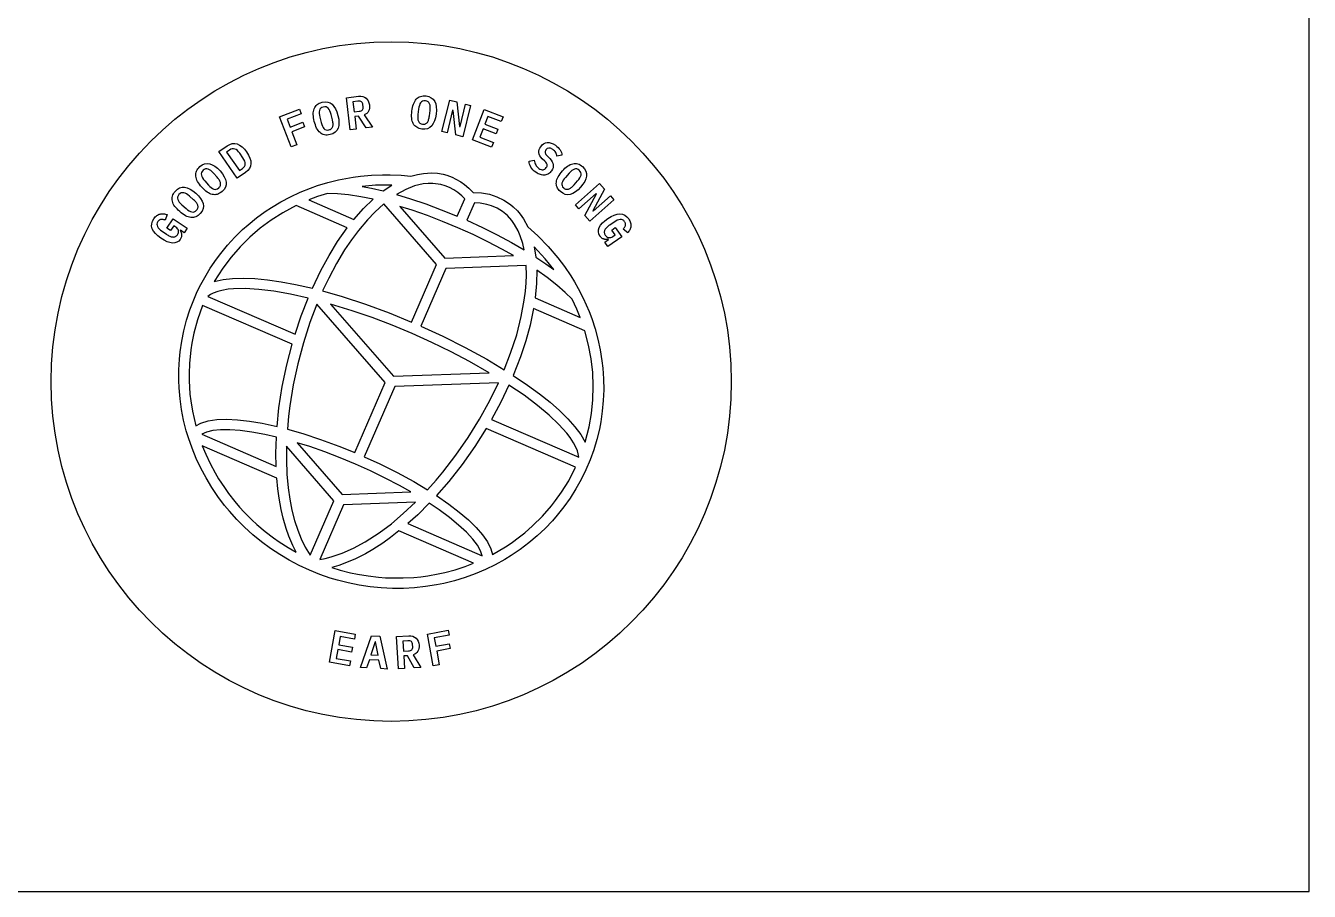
# Model space of a CAD drawing. Header units: millimetres. Extents: x 0 to 600, y 0 to 400.
# Drawn here: x 524.5 to 600, y 0 to 50.9 of the extents above; entities that cross this region are included whole.
import ezdxf

# ---------------------------------------------------------------- set-up
doc = ezdxf.new("R2010")
doc.units = ezdxf.units.MM
for name, color, linetype in [('CUT', 7, 'Continuous'), ('ENGRAVE_BACK_MIRRORED', 7, 'Continuous'), ('ENGRAVE_FRONT', 7, 'Continuous'), ('SHEET', 7, 'Continuous')]:
    doc.layers.add(name, color=color, linetype=linetype)

msp = doc.modelspace()

# ---------------------------------------------------------------- linework, layer by layer
at = {"layer": 'CUT'}
msp.add_circle((546, 30), 20, dxfattribs=at)
at = {"layer": 'ENGRAVE_BACK_MIRRORED'}
for points in [[(557.992, 33.107), (558.16, 32.486), (558.295, 31.859), (558.396, 31.226), (558.445, 30.797), (558.49, 30.16), (558.499, 29.522), (558.475, 28.891), (558.417, 28.258), (558.324, 27.629), (558.243, 27.208), (558.094, 26.591), (557.912, 25.983), (557.697, 25.386), (557.452, 24.807), (557.174, 24.238), (556.865, 23.684), (556.526, 23.147), (556.158, 22.629), (555.763, 22.132), (555.48, 21.808), (555.045, 21.351), (554.58, 20.914), (554.092, 20.502), (553.582, 20.116), (553.052, 19.758), (552.682, 19.531), (552.12, 19.22), (551.541, 18.939), (550.947, 18.688), (550.345, 18.469), (549.726, 18.28), (549.096, 18.124), (548.667, 18.036), (548.024, 17.934), (547.376, 17.866), (546.724, 17.83), (546.071, 17.828), (545.417, 17.859), (544.77, 17.922), (544.121, 18.019), (543.477, 18.149), (542.84, 18.311), (542.416, 18.439), (541.795, 18.654), (541.187, 18.899), (540.588, 19.177), (540.006, 19.484), (539.441, 19.819), (538.894, 20.182), (538.366, 20.572), (537.858, 20.988), (537.377, 21.425), (536.916, 21.888), (536.479, 22.374), (536.199, 22.714), (535.807, 23.235), (535.442, 23.773), (535.109, 24.325), (534.803, 24.896), (534.527, 25.482), (534.283, 26.079), (534.071, 26.688), (533.947, 27.104), (533.79, 27.727), (533.667, 28.351), (533.577, 28.985), (533.522, 29.622), (533.503, 30.053), (533.505, 30.69), (533.54, 31.32), (533.584, 31.748), (533.676, 32.377), (533.802, 32.994), (533.962, 33.608), (534.155, 34.212), (534.303, 34.614), (534.548, 35.193), (534.733, 35.579), (535.029, 36.133), (535.358, 36.676), (535.716, 37.2), (535.974, 37.543), (536.375, 38.029), (536.806, 38.498), (537.262, 38.943), (537.584, 39.229), (538.075, 39.629), (538.592, 40.006), (538.953, 40.245), (539.503, 40.576), (540.071, 40.877), (540.65, 41.146), (541.249, 41.387), (541.66, 41.533), (542.28, 41.721), (542.904, 41.876), (543.761, 42.035), (544.192, 42.092), (544.836, 42.15), (545.488, 42.174), (545.929, 42.172), (546.578, 42.142), (547.161, 42.086), (547.542, 42.19), (547.907, 42.253), (548.364, 42.279), (548.719, 42.256), (549.046, 42.199), (549.277, 42.137), (549.588, 42.022), (549.806, 41.919), (550.099, 41.747), (550.301, 41.605), (550.571, 41.38), (550.825, 41.128), (551.303, 41.104), (551.773, 41.021), (552.216, 40.881), (552.629, 40.682), (553.007, 40.427), (553.182, 40.279), (553.419, 40.041), (553.575, 39.853), (553.775, 39.569), (554.028, 39.109), (554.627, 38.572), (555.233, 37.952), (555.798, 37.29), (556.193, 36.765), (556.555, 36.231), (556.782, 35.862), (556.999, 35.482), (557.292, 34.91), (557.641, 34.116), (557.793, 33.714), (557.992, 33.107)], [(546.032, 41.556), (545.084, 41.549), (544.285, 41.485), (544.846, 41.374), (545.529, 41.215), (546.032, 41.556)], [(550.33, 40.759), (550.161, 40.924), (549.927, 41.118), (549.685, 41.283), (549.435, 41.418), (549.178, 41.524), (548.913, 41.6), (548.456, 41.663), (548.171, 41.661), (547.878, 41.63), (547.375, 41.511), (546.855, 41.306), (546.309, 41.006), (547.129, 40.758), (548.032, 40.454), (548.947, 40.114), (549.886, 39.733), (550.33, 40.759)], [(544.933, 40.727), (544.207, 40.876), (543.489, 40.99), (542.834, 41.057), (542.259, 41.077), (541.658, 40.883), (541.16, 40.694), (543.809, 39.546), (544.367, 40.177), (544.933, 40.727)], [(543.417, 39.047), (540.401, 40.355), (539.626, 39.939), (538.942, 39.503), (538.293, 39.02), (537.681, 38.494), (537.109, 37.927), (536.581, 37.321), (536.098, 36.679), (535.593, 35.884), (536.111, 36.006), (536.67, 36.071), (537.293, 36.089), (537.979, 36.061), (538.722, 35.989), (539.52, 35.873), (540.364, 35.715), (541.361, 35.487), (541.869, 36.546), (542.344, 37.416), (542.848, 38.235), (543.417, 39.047)], [(541.964, 35.332), (543.122, 34.997), (544.488, 34.549), (545.876, 34.037), (547.185, 33.505), (548.657, 36.899), (545.559, 40.458), (545.027, 39.974), (544.599, 39.524), (544.073, 38.895), (543.661, 38.341), (543.262, 37.745), (542.781, 36.946), (542.326, 36.092), (541.964, 35.332)], [(553.184, 37.413), (552.513, 37.79), (551.677, 38.228), (550.811, 38.649), (549.924, 39.05), (549.025, 39.424), (548.125, 39.768), (547.234, 40.079), (546.5, 40.311), (549.15, 37.266), (553.184, 37.413)], [(550.448, 39.489), (551.368, 39.064), (552.241, 38.629), (553.081, 38.177), (553.822, 37.749), (553.735, 38.125), (553.592, 38.568), (553.462, 38.872), (553.26, 39.236), (553.089, 39.48), (552.834, 39.764), (552.551, 40.003), (552.239, 40.196), (551.898, 40.345), (551.623, 40.426), (551.232, 40.495), (550.893, 40.515), (550.448, 39.489)], [(555.555, 36.599), (555.056, 37.225), (554.413, 37.922), (554.508, 37.322), (555.091, 36.932), (555.555, 36.599)], [(553.826, 34.782), (553.894, 35.328), (553.932, 35.801), (553.948, 36.258), (553.935, 36.826), (549.22, 36.655), (547.748, 33.261), (549.032, 32.669), (550.354, 32.006), (551.615, 31.315), (552.651, 30.698), (553.025, 31.667), (553.379, 32.76), (553.65, 33.821), (553.826, 34.782)], [(557.114, 33.777), (556.912, 34.27), (556.643, 34.841), (556.235, 35.247), (555.739, 35.679), (555.164, 36.125), (554.559, 36.553), (554.544, 35.764), (554.466, 34.926), (557.114, 33.777)], [(541.115, 34.916), (540.071, 35.148), (539.104, 35.318), (538.215, 35.427), (537.415, 35.474), (536.715, 35.459), (536.406, 35.429), (536.039, 35.368), (535.8, 35.306), (535.531, 35.206), (535.368, 35.12), (535.216, 35.01), (540.345, 32.786), (540.71, 33.873), (541.115, 34.916)], [(534.503, 27.395), (534.811, 27.557), (535.243, 27.688), (535.741, 27.761), (536.319, 27.782), (536.956, 27.752), (537.661, 27.673), (538.418, 27.546), (539.286, 27.358), (539.398, 28.447), (539.592, 29.712), (539.854, 30.977), (540.169, 32.194), (534.909, 34.475), (534.609, 33.632), (534.4, 32.858), (534.28, 32.268), (534.218, 31.871), (534.137, 31.072), (534.114, 30.468), (534.117, 30.065), (534.165, 29.259), (534.211, 28.857), (534.307, 28.256), (534.503, 27.395)], [(540.832, 32.28), (540.5, 31.045), (540.234, 29.808), (540.034, 28.573), (539.959, 27.961), (539.89, 27.205), (540.801, 26.942), (541.849, 26.599), (542.916, 26.205), (543.855, 25.824), (545.642, 29.945), (541.629, 34.554), (541.217, 33.469), (540.832, 32.28)], [(547.223, 32.821), (546.047, 33.311), (544.87, 33.761), (543.705, 34.167), (542.435, 34.563), (546.135, 30.312), (551.767, 30.516), (550.611, 31.173), (549.518, 31.746), (548.384, 32.298), (547.223, 32.821)], [(553.176, 30.365), (554.024, 29.792), (554.716, 29.285), (555.347, 28.781), (555.907, 28.288), (556.396, 27.807), (556.809, 27.339), (557.143, 26.887), (557.408, 26.426), (557.643, 27.338), (557.782, 28.129), (557.863, 28.928), (557.887, 29.733), (557.852, 30.54), (557.76, 31.344), (557.611, 32.141), (557.386, 32.991), (554.369, 34.299), (554.166, 33.328), (553.912, 32.401), (553.602, 31.459), (553.176, 30.365)], [(551.197, 27.786), (551.801, 28.88), (552.312, 29.922), (546.204, 29.701), (544.418, 25.58), (545.339, 25.155), (546.355, 24.645), (547.322, 24.115), (548.136, 23.629), (548.641, 24.196), (549.037, 24.67), (549.801, 25.66), (550.522, 26.7), (551.197, 27.786)], [(557.028, 25.553), (557.005, 25.739), (556.956, 25.917), (556.845, 26.182), (556.726, 26.399), (556.521, 26.708), (556.331, 26.954), (555.864, 27.475), (555.283, 28.027), (554.596, 28.601), (553.811, 29.191), (552.927, 29.795), (552.443, 28.786), (551.899, 27.777), (557.028, 25.553)], [(548.661, 23.294), (549.391, 22.789), (550.001, 22.322), (550.541, 21.862), (550.998, 21.418), (551.378, 20.981), (551.665, 20.568), (551.865, 20.163), (551.957, 19.828), (552.72, 20.273), (553.058, 20.497), (553.548, 20.855), (553.864, 21.107), (554.319, 21.506), (554.891, 22.073), (555.419, 22.679), (555.666, 22.996), (556.015, 23.486), (556.437, 24.168), (556.847, 24.963), (551.587, 27.243), (550.914, 26.182), (550.169, 25.126), (549.379, 24.12), (548.661, 23.294)], [(539.246, 26.737), (538.557, 26.893), (537.81, 27.03), (537.122, 27.121), (536.503, 27.164), (535.959, 27.161), (535.502, 27.113), (535.139, 27.025), (534.867, 26.9), (539.231, 25.007), (539.219, 25.781), (539.246, 26.737)], [(534.886, 26.223), (535.088, 25.73), (535.35, 25.174), (535.641, 24.63), (535.851, 24.276), (536.188, 23.758), (536.429, 23.422), (536.811, 22.933), (537.08, 22.618), (537.36, 22.312), (537.799, 21.87), (538.105, 21.588), (538.581, 21.184), (539.078, 20.804), (539.419, 20.565), (539.947, 20.228), (540.401, 19.967), (540.205, 20.356), (539.975, 20.902), (539.819, 21.348), (539.642, 21.966), (539.527, 22.462), (539.403, 23.145), (539.331, 23.685), (539.27, 24.322), (534.886, 26.223)], [(539.869, 24.549), (539.94, 23.754), (540.036, 23.073), (540.162, 22.428), (540.316, 21.821), (540.498, 21.256), (540.706, 20.736), (540.938, 20.263), (541.234, 19.779), (542.626, 22.99), (539.839, 26.193), (539.835, 25.395), (539.869, 24.549)], [(540.47, 26.402), (543.12, 23.357), (547.154, 23.504), (546.482, 23.881), (545.647, 24.319), (544.781, 24.741), (543.893, 25.141), (542.994, 25.515), (542.095, 25.859), (541.204, 26.17), (540.47, 26.402)], [(541.797, 19.535), (542.108, 19.591), (542.476, 19.683), (543.115, 19.899), (543.78, 20.193), (544.464, 20.563), (545.301, 21.104), (546.007, 21.632), (546.712, 22.226), (547.432, 22.9), (543.189, 22.746), (541.797, 19.535)], [(551.347, 19.754), (551.252, 20.038), (551.068, 20.364), (550.791, 20.731), (550.422, 21.129), (549.967, 21.552), (549.43, 21.992), (548.82, 22.443), (548.235, 22.839), (547.556, 22.167), (546.982, 21.647), (551.347, 19.754)], [(546.456, 21.206), (545.949, 20.815), (545.505, 20.499), (544.923, 20.123), (544.482, 19.868), (543.909, 19.574), (543.477, 19.383), (542.922, 19.178), (542.504, 19.055), (543.004, 18.902), (543.611, 18.747), (544.019, 18.662), (544.636, 18.559), (545.256, 18.487), (545.671, 18.457), (546.086, 18.441), (546.709, 18.443), (547.329, 18.477), (547.741, 18.518), (548.15, 18.572), (548.76, 18.679), (549.162, 18.768), (549.757, 18.927), (550.342, 19.117), (550.84, 19.306), (546.456, 21.206)]]:
    msp.add_lwpolyline(points, close=True, dxfattribs=at)
at = {"layer": 'ENGRAVE_FRONT'}
for points in [[(547.24, 45.328), (547.22, 45.411), (547.207, 45.501), (547.2, 45.597), (547.199, 45.699), (547.204, 45.807), (547.215, 45.92), (547.231, 46.031), (547.252, 46.136), (547.277, 46.235), (547.307, 46.327), (547.342, 46.412), (547.381, 46.488), (547.425, 46.557), (547.474, 46.618), (547.528, 46.671), (547.587, 46.715), (547.651, 46.752), (547.72, 46.781), (547.795, 46.801), (547.874, 46.813), (547.958, 46.815), (548.047, 46.808), (548.217, 46.771), (548.358, 46.705), (548.472, 46.61), (548.556, 46.486), (548.615, 46.336), (548.649, 46.162), (548.658, 45.966), (548.642, 45.746), (548.604, 45.529), (548.549, 45.341), (548.474, 45.18), (548.381, 45.048), (548.269, 44.948), (548.136, 44.883), (547.983, 44.853), (547.81, 44.858), (547.721, 44.872), (547.64, 44.895), (547.566, 44.925), (547.499, 44.963), (547.439, 45.007), (547.385, 45.058), (547.339, 45.116), (547.299, 45.18), (547.266, 45.251), (547.24, 45.328)], [(541.707, 44.767), (541.659, 44.838), (541.615, 44.917), (541.574, 45.004), (541.537, 45.099), (541.504, 45.201), (541.474, 45.311), (541.449, 45.421), (541.431, 45.527), (541.42, 45.628), (541.415, 45.724), (541.417, 45.816), (541.427, 45.901), (541.443, 45.981), (541.468, 46.056), (541.499, 46.124), (541.539, 46.187), (541.585, 46.244), (541.64, 46.296), (541.702, 46.341), (541.772, 46.38), (541.85, 46.412), (541.935, 46.438), (542.107, 46.463), (542.263, 46.452), (542.402, 46.403), (542.526, 46.317), (542.634, 46.197), (542.727, 46.047), (542.806, 45.867), (542.869, 45.656), (542.911, 45.44), (542.926, 45.244), (542.913, 45.068), (542.874, 44.911), (542.804, 44.778), (542.703, 44.67), (542.571, 44.587), (542.407, 44.53), (542.319, 44.512), (542.235, 44.504), (542.155, 44.506), (542.079, 44.517), (542.007, 44.538), (541.939, 44.566), (541.875, 44.604), (541.815, 44.65), (541.759, 44.704), (541.707, 44.767)], [(542.576, 45.095), (542.578, 45.141), (542.576, 45.19), (542.571, 45.241), (542.564, 45.295), (542.553, 45.351), (542.54, 45.409), (542.462, 45.724), (542.43, 45.835), (542.392, 45.932), (542.347, 46.014), (542.297, 46.081), (542.239, 46.131), (542.171, 46.159), (542.093, 46.167), (542.005, 46.155), (541.922, 46.125), (541.857, 46.082), (541.81, 46.025), (541.782, 45.954), (541.768, 45.871), (541.767, 45.778), (541.778, 45.674), (541.802, 45.561), (541.88, 45.243), (541.913, 45.132), (541.951, 45.035), (541.995, 44.953), (542.046, 44.886), (542.104, 44.837), (542.172, 44.808), (542.25, 44.8), (542.337, 44.812), (542.381, 44.826), (542.42, 44.842), (542.455, 44.863), (542.484, 44.887), (542.51, 44.914), (542.531, 44.944), (542.548, 44.977), (542.561, 45.014), (542.57, 45.053), (542.576, 45.095)], [(544.692, 46.403), (544.717, 46.276), (544.723, 46.176), (544.716, 46.082), (544.696, 45.995), (544.663, 45.915), (544.618, 45.844), (544.561, 45.785), (544.492, 45.737), (544.411, 45.702), (544.908, 44.978), (544.519, 44.93), (544.07, 45.619), (543.857, 45.593), (543.946, 44.861), (543.592, 44.818), (543.362, 46.704), (544.078, 46.791), (544.209, 46.797), (544.326, 46.781), (544.429, 46.744), (544.519, 46.685), (544.593, 46.608), (544.651, 46.514), (544.692, 46.403)], [(544.327, 46.341), (544.309, 46.39), (544.284, 46.43), (544.253, 46.46), (544.214, 46.481), (544.165, 46.493), (544.107, 46.497), (544.04, 46.493), (543.751, 46.458), (543.823, 45.869), (544.112, 45.904), (544.178, 45.915), (544.233, 45.933), (544.277, 45.957), (544.311, 45.987), (544.334, 46.024), (544.348, 46.068), (544.353, 46.12), (544.35, 46.18), (544.338, 46.282), (544.327, 46.341)], [(548.168, 45.326), (548.187, 45.368), (548.202, 45.414), (548.216, 45.464), (548.228, 45.517), (548.239, 45.573), (548.247, 45.632), (548.286, 45.954), (548.295, 46.07), (548.294, 46.174), (548.282, 46.266), (548.258, 46.347), (548.222, 46.414), (548.168, 46.465), (548.098, 46.5), (548.012, 46.519), (547.924, 46.521), (547.847, 46.504), (547.783, 46.467), (547.732, 46.411), (547.69, 46.338), (547.656, 46.252), (547.629, 46.151), (547.61, 46.036), (547.571, 45.712), (547.562, 45.596), (547.563, 45.492), (547.575, 45.4), (547.599, 45.319), (547.635, 45.252), (547.689, 45.201), (547.759, 45.166), (547.845, 45.147), (547.891, 45.143), (547.933, 45.145), (547.973, 45.152), (548.009, 45.164), (548.042, 45.18), (548.073, 45.201), (548.1, 45.226), (548.125, 45.255), (548.148, 45.289), (548.168, 45.326)], [(550.672, 46.254), (550.216, 44.409), (549.791, 44.514), (549.635, 45.958), (549.608, 45.964), (549.281, 44.64), (548.985, 44.714), (549.441, 46.558), (549.867, 46.453), (550.023, 45.009), (550.049, 45.003), (550.377, 46.327), (550.672, 46.254)], [(540.156, 44.699), (540.446, 43.936), (540.113, 43.809), (539.437, 45.585), (540.597, 46.026), (540.702, 45.752), (539.875, 45.437), (540.051, 44.974), (540.797, 45.258), (540.901, 44.983), (540.156, 44.699)], [(551.407, 44.866), (551.221, 44.377), (552.009, 44.077), (551.905, 43.802), (550.783, 44.229), (551.459, 46.005), (552.581, 45.578), (552.476, 45.303), (551.687, 45.604), (551.511, 45.14), (552.272, 44.851), (552.167, 44.576), (551.407, 44.866)], [(537.494, 43.511), (537.609, 43.326), (537.689, 43.15), (537.736, 42.984), (537.748, 42.827), (537.724, 42.682), (537.664, 42.547), (537.567, 42.424), (537.433, 42.313), (536.948, 41.977), (535.866, 43.538), (536.351, 43.875), (536.502, 43.961), (536.652, 44.008), (536.799, 44.017), (536.944, 43.987), (537.086, 43.921), (537.226, 43.819), (537.362, 43.683), (537.494, 43.511)], [(554.108, 42.966), (554.412, 43.027), (554.424, 42.949), (554.442, 42.876), (554.467, 42.809), (554.498, 42.747), (554.535, 42.69), (554.578, 42.638), (554.627, 42.59), (554.682, 42.547), (554.748, 42.507), (554.812, 42.48), (554.872, 42.466), (554.93, 42.465), (554.985, 42.477), (555.035, 42.502), (555.081, 42.54), (555.123, 42.59), (555.15, 42.637), (555.166, 42.682), (555.172, 42.726), (555.167, 42.769), (555.151, 42.814), (555.124, 42.861), (555.085, 42.91), (555.034, 42.963), (554.887, 43.105), (554.803, 43.199), (554.741, 43.292), (554.703, 43.385), (554.687, 43.477), (554.69, 43.567), (554.709, 43.655), (554.743, 43.74), (554.792, 43.823), (554.874, 43.922), (554.965, 43.996), (555.065, 44.044), (555.175, 44.066), (555.291, 44.063), (555.411, 44.035), (555.534, 43.983), (555.661, 43.906), (555.747, 43.841), (555.821, 43.773), (555.885, 43.703), (555.937, 43.629), (555.978, 43.553), (556.009, 43.477), (556.03, 43.4), (556.041, 43.322), (555.741, 43.258), (555.733, 43.316), (555.718, 43.372), (555.698, 43.426), (555.673, 43.479), (555.64, 43.53), (555.6, 43.578), (555.552, 43.623), (555.497, 43.665), (555.376, 43.73), (555.269, 43.745), (555.176, 43.713), (555.096, 43.632), (555.07, 43.587), (555.055, 43.544), (555.05, 43.501), (555.055, 43.458), (555.072, 43.414), (555.1, 43.367), (555.139, 43.316), (555.191, 43.262), (555.334, 43.119), (555.413, 43.03), (555.472, 42.94), (555.512, 42.85), (555.532, 42.76), (555.534, 42.671), (555.517, 42.582), (555.484, 42.493), (555.432, 42.406), (555.392, 42.354), (555.35, 42.307), (555.304, 42.267), (555.255, 42.232), (555.204, 42.203), (555.15, 42.18), (555.093, 42.163), (555.035, 42.153), (554.974, 42.149), (554.912, 42.151), (554.848, 42.161), (554.782, 42.177), (554.715, 42.201), (554.647, 42.231), (554.578, 42.269), (554.508, 42.314), (554.414, 42.386), (554.333, 42.461), (554.266, 42.54), (554.212, 42.622), (554.171, 42.706), (554.139, 42.792), (554.118, 42.878), (554.108, 42.966)], [(537.093, 43.435), (537.023, 43.526), (536.952, 43.597), (536.879, 43.651), (536.805, 43.686), (536.729, 43.702), (536.652, 43.697), (536.574, 43.672), (536.494, 43.626), (536.317, 43.504), (537.074, 42.412), (537.251, 42.534), (537.321, 42.593), (537.372, 42.658), (537.404, 42.728), (537.416, 42.804), (537.409, 42.886), (537.384, 42.974), (537.341, 43.066), (537.281, 43.164), (537.093, 43.435)], [(535.395, 41.033), (535.32, 41.064), (535.244, 41.105), (535.168, 41.154), (535.091, 41.212), (535.014, 41.279), (534.937, 41.354), (534.859, 41.437), (534.787, 41.523), (534.721, 41.608), (534.664, 41.692), (534.615, 41.775), (534.574, 41.857), (534.543, 41.937), (534.52, 42.016), (534.507, 42.093), (534.503, 42.168), (534.509, 42.242), (534.523, 42.315), (534.547, 42.386), (534.581, 42.455), (534.625, 42.522), (534.679, 42.586), (534.743, 42.649), (534.883, 42.752), (535.026, 42.814), (535.172, 42.836), (535.322, 42.818), (535.473, 42.762), (535.626, 42.673), (535.779, 42.55), (535.933, 42.393), (536.071, 42.221), (536.176, 42.055), (536.247, 41.893), (536.284, 41.736), (536.285, 41.585), (536.247, 41.443), (536.168, 41.308), (536.05, 41.181), (535.98, 41.124), (535.909, 41.078), (535.838, 41.043), (535.765, 41.017), (535.692, 41.001), (535.618, 40.995), (535.544, 40.999), (535.47, 41.011), (535.395, 41.033)], [(535.95, 41.72), (535.935, 41.76), (535.916, 41.801), (535.892, 41.844), (535.863, 41.887), (535.832, 41.931), (535.796, 41.976), (535.757, 42.021), (535.542, 42.263), (535.461, 42.347), (535.382, 42.414), (535.305, 42.466), (535.229, 42.502), (535.154, 42.519), (535.081, 42.512), (535.008, 42.483), (534.937, 42.431), (534.877, 42.366), (534.839, 42.297), (534.825, 42.225), (534.833, 42.149), (534.859, 42.07), (534.902, 41.987), (534.96, 41.9), (535.034, 41.811), (535.251, 41.567), (535.331, 41.483), (535.41, 41.415), (535.488, 41.364), (535.564, 41.328), (535.638, 41.311), (535.712, 41.317), (535.784, 41.346), (535.856, 41.398), (535.889, 41.431), (535.915, 41.464), (535.936, 41.498), (535.952, 41.533), (535.961, 41.568), (535.966, 41.605), (535.965, 41.642), (535.96, 41.681), (535.95, 41.72)], [(555.728, 41.814), (555.75, 41.892), (555.781, 41.972), (555.822, 42.053), (555.87, 42.136), (555.928, 42.22), (555.993, 42.306), (556.067, 42.393), (556.144, 42.475), (556.221, 42.55), (556.298, 42.616), (556.374, 42.675), (556.451, 42.725), (556.527, 42.765), (556.602, 42.797), (556.677, 42.819), (556.752, 42.831), (556.826, 42.834), (556.899, 42.828), (556.973, 42.813), (557.045, 42.787), (557.117, 42.751), (557.187, 42.705), (557.257, 42.649), (557.375, 42.522), (557.454, 42.387), (557.493, 42.244), (557.492, 42.094), (557.454, 41.937), (557.383, 41.775), (557.279, 41.609), (557.141, 41.437), (556.986, 41.28), (556.833, 41.157), (556.68, 41.068), (556.529, 41.012), (556.38, 40.994), (556.233, 41.016), (556.09, 41.078), (555.95, 41.181), (555.886, 41.243), (555.832, 41.308), (555.789, 41.375), (555.755, 41.444), (555.731, 41.515), (555.716, 41.587), (555.711, 41.661), (555.715, 41.737), (555.728, 41.814)], [(556.474, 41.342), (556.512, 41.362), (556.551, 41.386), (556.59, 41.415), (556.63, 41.448), (556.67, 41.484), (556.711, 41.525), (556.751, 41.569), (556.966, 41.811), (557.04, 41.9), (557.098, 41.987), (557.141, 42.07), (557.167, 42.149), (557.175, 42.225), (557.161, 42.297), (557.123, 42.366), (557.063, 42.431), (556.992, 42.483), (556.919, 42.512), (556.846, 42.519), (556.771, 42.502), (556.695, 42.466), (556.618, 42.414), (556.539, 42.347), (556.458, 42.263), (556.241, 42.019), (556.167, 41.929), (556.109, 41.843), (556.067, 41.76), (556.04, 41.681), (556.032, 41.605), (556.047, 41.532), (556.084, 41.464), (556.144, 41.398), (556.18, 41.37), (556.216, 41.347), (556.252, 41.33), (556.288, 41.319), (556.325, 41.314), (556.362, 41.313), (556.399, 41.318), (556.436, 41.328), (556.474, 41.342)], [(558.897, 40.926), (559.099, 40.698), (557.673, 39.441), (557.383, 39.77), (558.077, 41.046), (558.059, 41.066), (557.036, 40.164), (556.834, 40.393), (558.26, 41.649), (558.55, 41.321), (557.856, 40.045), (557.874, 40.025), (558.897, 40.926)], [(534.139, 39.67), (534.06, 39.692), (533.98, 39.723), (533.899, 39.763), (533.816, 39.811), (533.731, 39.868), (533.645, 39.933), (533.558, 40.006), (533.476, 40.083), (533.401, 40.159), (533.334, 40.236), (533.275, 40.312), (533.224, 40.389), (533.183, 40.464), (533.152, 40.54), (533.129, 40.615), (533.116, 40.689), (533.113, 40.763), (533.119, 40.837), (533.134, 40.91), (533.159, 40.983), (533.194, 41.054), (533.24, 41.125), (533.296, 41.195), (533.423, 41.314), (533.557, 41.393), (533.7, 41.433), (533.85, 41.433), (534.007, 41.396), (534.169, 41.325), (534.336, 41.222), (534.509, 41.085), (534.666, 40.931), (534.79, 40.778), (534.88, 40.626), (534.937, 40.475), (534.956, 40.326), (534.935, 40.179), (534.873, 40.036), (534.771, 39.896), (534.708, 39.831), (534.644, 39.777), (534.577, 39.733), (534.508, 39.699), (534.438, 39.674), (534.365, 39.659), (534.291, 39.654), (534.216, 39.657), (534.139, 39.67)], [(534.607, 40.419), (534.587, 40.457), (534.563, 40.495), (534.534, 40.535), (534.5, 40.574), (534.464, 40.614), (534.423, 40.654), (534.379, 40.694), (534.136, 40.909), (534.046, 40.982), (533.959, 41.039), (533.876, 41.082), (533.796, 41.108), (533.72, 41.115), (533.648, 41.1), (533.58, 41.063), (533.515, 41.002), (533.463, 40.931), (533.434, 40.858), (533.429, 40.784), (533.445, 40.71), (533.482, 40.634), (533.534, 40.557), (533.602, 40.478), (533.686, 40.398), (533.931, 40.182), (534.021, 40.109), (534.108, 40.051), (534.191, 40.009), (534.271, 39.983), (534.347, 39.975), (534.419, 39.99), (534.487, 40.028), (534.552, 40.088), (534.581, 40.124), (534.603, 40.16), (534.62, 40.197), (534.631, 40.233), (534.636, 40.27), (534.636, 40.307), (534.631, 40.344), (534.621, 40.381), (534.607, 40.419)], [(533.664, 38.713), (533.67, 38.681), (533.673, 38.649), (533.674, 38.615), (533.672, 38.582), (533.667, 38.547), (533.659, 38.512), (533.647, 38.476), (533.632, 38.44), (533.612, 38.403), (533.589, 38.367), (533.499, 38.264), (533.393, 38.194), (533.271, 38.156), (533.132, 38.15), (532.98, 38.176), (532.817, 38.231), (532.643, 38.317), (532.459, 38.432), (532.277, 38.57), (532.131, 38.71), (532.021, 38.851), (531.947, 38.994), (531.91, 39.139), (531.913, 39.285), (531.956, 39.433), (532.039, 39.581), (532.08, 39.637), (532.122, 39.686), (532.166, 39.729), (532.211, 39.765), (532.258, 39.796), (532.305, 39.822), (532.354, 39.843), (532.403, 39.858), (532.454, 39.868), (532.505, 39.874), (532.557, 39.875), (532.609, 39.872), (532.662, 39.864), (532.716, 39.854), (532.769, 39.84), (532.822, 39.823), (532.714, 39.502), (532.684, 39.51), (532.653, 39.519), (532.623, 39.526), (532.593, 39.533), (532.563, 39.538), (532.534, 39.541), (532.506, 39.542), (532.477, 39.54), (532.45, 39.535), (532.423, 39.528), (532.397, 39.518), (532.371, 39.505), (532.346, 39.489), (532.323, 39.469), (532.3, 39.444), (532.278, 39.414), (532.238, 39.342), (532.221, 39.269), (532.225, 39.197), (532.251, 39.126), (532.296, 39.054), (532.357, 38.984), (532.434, 38.914), (532.527, 38.844), (532.778, 38.672), (532.828, 38.639), (532.878, 38.609), (532.926, 38.582), (532.973, 38.559), (533.02, 38.54), (533.065, 38.525), (533.109, 38.514), (533.151, 38.508), (533.192, 38.507), (533.231, 38.51), (533.269, 38.519), (533.305, 38.532), (533.338, 38.551), (533.371, 38.576), (533.401, 38.607), (533.429, 38.644), (533.465, 38.707), (533.486, 38.768), (533.493, 38.828), (533.485, 38.887), (533.464, 38.943), (533.433, 38.994), (533.391, 39.041), (533.338, 39.083), (533.21, 39.171), (533.014, 38.886), (532.801, 39.032), (533.177, 39.58), (533.996, 39.018), (533.816, 38.755), (533.598, 38.905), (533.586, 38.887), (533.602, 38.86), (533.617, 38.832), (533.631, 38.804), (533.644, 38.774), (533.655, 38.744), (533.664, 38.713)], [(558.572, 38.369), (558.54, 38.375), (558.508, 38.384), (558.477, 38.395), (558.446, 38.409), (558.416, 38.426), (558.386, 38.447), (558.357, 38.47), (558.329, 38.498), (558.302, 38.529), (558.276, 38.564), (558.212, 38.685), (558.185, 38.809), (558.194, 38.937), (558.238, 39.068), (558.317, 39.201), (558.428, 39.333), (558.57, 39.464), (558.744, 39.595), (558.938, 39.715), (559.121, 39.801), (559.293, 39.852), (559.453, 39.87), (559.601, 39.852), (559.736, 39.796), (559.858, 39.703), (559.967, 39.572), (560.004, 39.514), (560.035, 39.457), (560.059, 39.401), (560.077, 39.345), (560.089, 39.291), (560.096, 39.237), (560.097, 39.185), (560.094, 39.133), (560.085, 39.082), (560.072, 39.032), (560.055, 38.983), (560.033, 38.936), (560.007, 38.889), (559.978, 38.843), (559.946, 38.798), (559.911, 38.755), (559.65, 38.972), (559.669, 38.997), (559.687, 39.022), (559.705, 39.047), (559.722, 39.073), (559.738, 39.099), (559.751, 39.125), (559.762, 39.151), (559.77, 39.178), (559.776, 39.206), (559.779, 39.233), (559.779, 39.261), (559.777, 39.29), (559.77, 39.319), (559.76, 39.348), (559.745, 39.379), (559.725, 39.41), (559.672, 39.473), (559.61, 39.515), (559.542, 39.537), (559.466, 39.539), (559.383, 39.522), (559.295, 39.491), (559.202, 39.445), (559.104, 39.383), (558.852, 39.21), (558.803, 39.176), (558.758, 39.14), (558.716, 39.105), (558.677, 39.069), (558.642, 39.033), (558.612, 38.996), (558.586, 38.959), (558.565, 38.921), (558.549, 38.884), (558.538, 38.846), (558.533, 38.808), (558.532, 38.77), (558.538, 38.731), (558.549, 38.693), (558.568, 38.653), (558.592, 38.613), (558.637, 38.557), (558.687, 38.515), (558.74, 38.487), (558.798, 38.474), (558.858, 38.473), (558.917, 38.483), (558.976, 38.506), (559.035, 38.54), (559.163, 38.628), (558.967, 38.913), (559.18, 39.059), (559.556, 38.512), (558.737, 37.95), (558.557, 38.212), (558.774, 38.362), (558.762, 38.38), (558.731, 38.374), (558.7, 38.37), (558.668, 38.367), (558.636, 38.366), (558.604, 38.366), (558.572, 38.369)], [(543.715, 14.366), (543.662, 14.077), (542.862, 14.224), (542.767, 13.71), (543.597, 13.557), (543.544, 13.268), (542.363, 13.485), (542.707, 15.354), (543.888, 15.137), (543.834, 14.848), (543.004, 15), (542.915, 14.513), (543.715, 14.366)], [(549.409, 14.573), (549.462, 14.284), (548.678, 14.139), (548.825, 13.336), (548.475, 13.272), (548.131, 15.14), (549.352, 15.365), (549.405, 15.076), (548.535, 14.916), (548.625, 14.429), (549.409, 14.573)], [(545.759, 13.084), (545.381, 13.106), (545.277, 13.595), (544.715, 13.63), (544.555, 13.157), (544.197, 13.178), (544.844, 15.043), (545.339, 15.013), (545.759, 13.084)], [(545.235, 13.89), (545.073, 14.677), (545.051, 14.678), (544.795, 13.917), (545.235, 13.89)], [(547.464, 14.903), (547.534, 14.821), (547.586, 14.724), (547.62, 14.611), (547.637, 14.483), (547.637, 14.382), (547.625, 14.289), (547.599, 14.203), (547.562, 14.125), (547.512, 14.057), (547.452, 14.001), (547.38, 13.958), (547.297, 13.928), (547.749, 13.175), (547.358, 13.151), (546.952, 13.866), (546.737, 13.853), (546.782, 13.116), (546.426, 13.095), (546.311, 14.991), (547.031, 15.035), (547.162, 15.033), (547.278, 15.01), (547.378, 14.967), (547.464, 14.903)], [(547.265, 14.349), (547.265, 14.408), (547.259, 14.512), (547.251, 14.571), (547.237, 14.621), (547.214, 14.662), (547.185, 14.694), (547.147, 14.717), (547.1, 14.733), (547.042, 14.74), (546.975, 14.74), (546.684, 14.722), (546.72, 14.13), (547.011, 14.147), (547.078, 14.155), (547.134, 14.17), (547.179, 14.191), (547.214, 14.218), (547.239, 14.254), (547.256, 14.297), (547.265, 14.349)]]:
    msp.add_lwpolyline(points, close=True, dxfattribs=at)
at = {"layer": 'SHEET'}
msp.add_lwpolyline([(0, 0), (600, 0), (600, 400), (0, 400)], close=True, dxfattribs=at)

doc.saveas('drawing.dxf')
